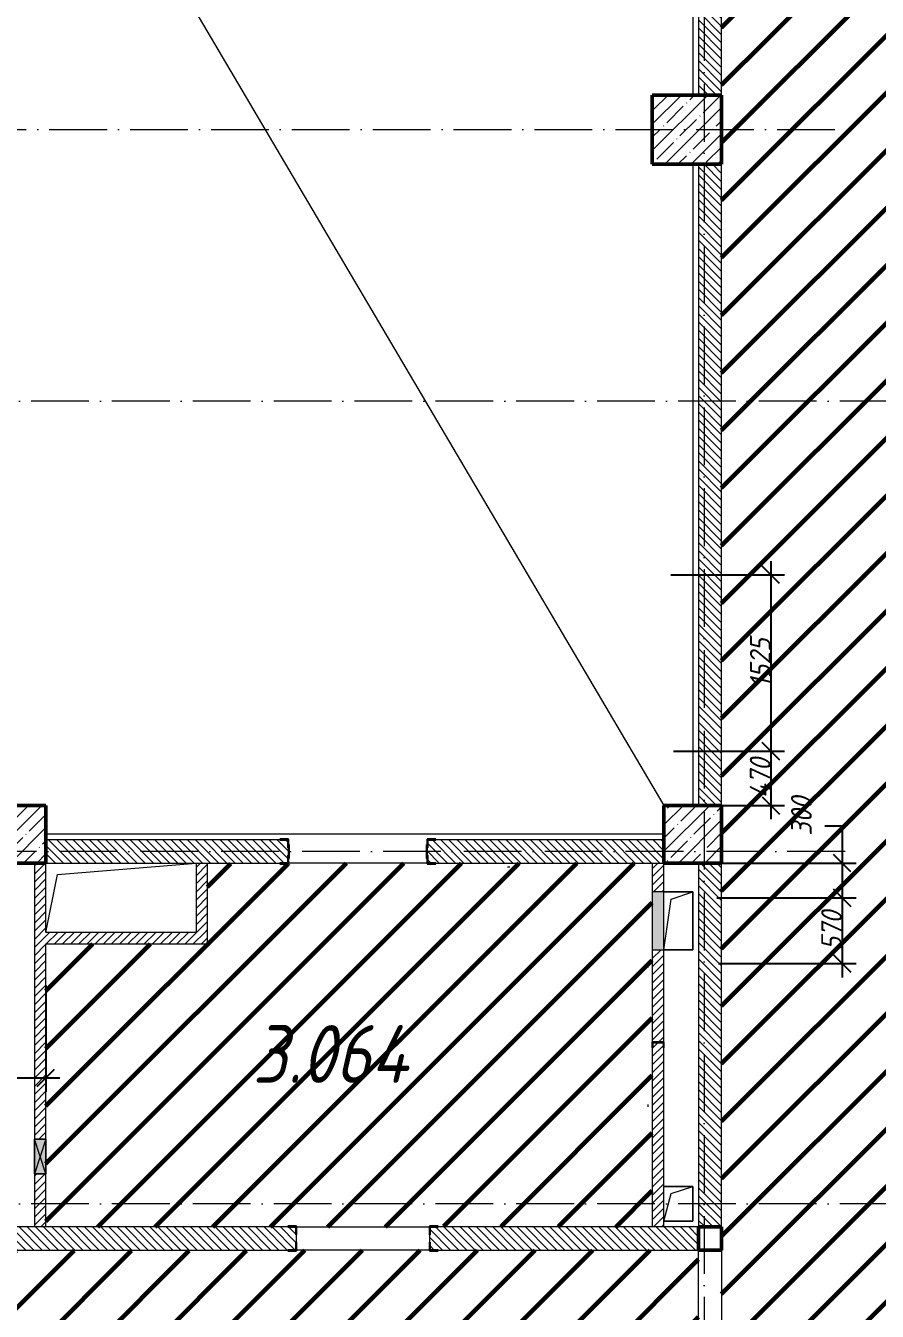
# Model space of a CAD drawing. Header units: millimetres. Extents: x -606178 to 312196, y -19338 to 632709.
# Drawn here: x -57490 to -50117, y 460245 to 471375 of the extents above; entities that cross this region are included whole.
import ezdxf

# ---------------------------------------------------------------- set-up
doc = ezdxf.new("R2010")
doc.units = ezdxf.units.MM
doc.linetypes.add('50_200_ШТРИХ_1Т_ш5_п1_п1_', pattern=[700, 500, -100, 0, -100])
for name, color, linetype, lineweight in [('6.4.1) Окр пт с инж. ПТ2.16', 3, 'Continuous', 60), ('A-____-____-DIMS', 7, 'Continuous', 9), ('A-DETL-____-OTLN-4', 7, 'Continuous', 18), ('A-DETL-GENF-OTLN', 7, 'Continuous', 9), ('A-FLOR-____-OTLN', 7, 'Continuous', 9), ('A-GENM-____-MCUT', 7, 'Continuous', 25), ('A-GENM-____-OTLN', 7, 'Continuous', 9), ('A-GENM-____-OTLN-1', 7, 'Continuous', 25), ('A-GLAZ-____-OTLN', 7, 'Continuous', 9), ('A-WALL-____-MCUT-3', 7, 'Continuous', 9), ('A-WALL-____-PATT-1', 7, 'Continuous', 9), ('A-WALL-FNSH-MCUT-1', 7, 'Continuous', 9), ('I-WALL-____-OTLN', 7, 'Continuous', 9), ('S-COLS-____-MCUT', 7, 'Continuous', 50), ('S-COLS-____-OTLN', 7, 'Continuous', 9), ('S-GRID-____-OTLN-1', 7, '50_200_ШТРИХ_1Т_ш5_п1_п1_', 9), ('Марки помещений', 7, 'Continuous', 9)]:
    doc.layers.add(name, color=color, linetype=linetype, lineweight=lineweight)
doc.styles.add('ISOCPEUR_I_10', font='isocpeui.ttf', dxfattribs={"width": 0.9, "height": 180})
doc.styles.add('ISOCPEUR_I_2', font='isocpeui.ttf', dxfattribs={"width": 0.85, "height": 2.3})
doc.dimstyles.new('ISO-1_8_0_9К_СРЕДНИЙ_Кладочные_3', dxfattribs={"dimscale": 304.8, "dimtxt": 179.276612, "dimasz": 0.492126, "dimexe": 0.393701, "dimexo": 0, "dimgap": 0, "dimtad": 1, "dimdec": 3, "dimrnd": 0.001, "dimdsep": 46, "dimtxsty": 'ISOCPEUR_I_10', "dimblk1": 'OBLIQUE', "dimblk2": 'OBLIQUE', "dimsah": 1, "dimcen": 0.09, "dimdle": 0.393701, "dimazin": 0, "dimtfac": 1, "dimtdec": 4, "dimtix": 1, "dimtmove": 0, "dimatfit": 3, "dimfxl": 1, "dimtvp": 1, "dimtolj": 1, "dimtzin": 0, "dimarcsym": 2})
doc.dimstyles.new('ISO-1_8_0_9К_СРЕДНИЙ_Кладочные_4', dxfattribs={"dimscale": 304.8, "dimtxt": 179.276612, "dimasz": 0.492126, "dimexe": 0.393701, "dimexo": 0, "dimgap": 0, "dimtad": 1, "dimdec": 3, "dimrnd": 0.001, "dimdsep": 46, "dimtxsty": 'ISOCPEUR_I_10', "dimblk1": 'OBLIQUE', "dimblk2": 'OBLIQUE', "dimsah": 1, "dimcen": 0.09, "dimdle": 0.393701, "dimazin": 0, "dimtfac": 1, "dimtdec": 4, "dimtix": 1, "dimtmove": 1, "dimatfit": 3, "dimfxl": 1, "dimtvp": 1, "dimtolj": 1, "dimtzin": 0, "dimarcsym": 2})
pattern_1 = [(45, (-140714.89, 451794.26), (-35.35534, 35.35534), [])]
pattern_2 = [(135, (-140714.89, 451794.26), (-35.35534, -35.35534), [])]

# ---------------------------------------------------------------- blocks, each defined once
blk = doc.blocks.new('BSC_Колонна _Прямоугольная - 500х500-V13-АР1_План отверстий 3 этажа в осях 1-64_А-ГГ')
at = {"layer": 'S-COLS-____-OTLN'}
h = blk.add_hatch(dxfattribs=at)
h.set_pattern_fill('FP_49', color=256, style=0, pattern_type=2)
h.set_pattern_definition([(45, (-89000, -12581.04), (-114.04925, 114.04925), []), (45, (-88885.95, -12581.04), (-114.04925, 114.04925), [201.613, -40.323, 3.353, -36.97])])
h.paths.add_polyline_path([(-250, -250), (250, -250), (250, 250), (-250, 250)], flags=0)
at = {"layer": 'S-COLS-____-MCUT'}
for p, q in [((250, 250), (-250, 250)), ((-250, 250), (-250, -250)), ((250, -250), (250, 250)), ((-250, -250), (250, -250))]:
    blk.add_line(p, q, dxfattribs=at)
blk = doc.blocks.new('BSC_Колонна _Прямоугольная - 600х600-V20-АР1_План отверстий 3 этажа в осях 1-64_А-ГГ')
at = {"layer": 'S-COLS-____-OTLN'}
h = blk.add_hatch(dxfattribs=at)
h.set_pattern_fill('FP_57', color=256, style=0, pattern_type=2)
h.set_pattern_definition([(45, (-88950, -18681.04), (-114.04925, 114.04925), []), (45, (-88835.95, -18681.04), (-114.04925, 114.04925), [201.613, -40.323, 3.353, -36.97])])
h.paths.add_polyline_path([(-300, -300), (300, -300), (300, 300), (-300, 300)], flags=0)
at = {"layer": 'S-COLS-____-MCUT'}
for p, q in [((300, 300), (-300, 300)), ((-300, 300), (-300, -300)), ((300, -300), (300, 300)), ((-300, -300), (300, -300))]:
    blk.add_line(p, q, dxfattribs=at)
blk = doc.blocks.new('BSC_Колонна _Прямоугольная - 500х500-V24-АР1_План отверстий 3 этажа в осях 1-64_А-ГГ')
at = {"layer": 'S-COLS-____-OTLN'}
h = blk.add_hatch(dxfattribs=at)
h.set_pattern_fill('FP_61', color=256, style=0, pattern_type=2)
h.set_pattern_definition([(45, (-83150, -12581.04), (-114.04925, 114.04925), []), (45, (-83035.95, -12581.04), (-114.04925, 114.04925), [201.613, -40.323, 3.353, -36.97])])
h.paths.add_polyline_path([(-250, -250), (250, -250), (250, 250), (-250, 250)], flags=0)
at = {"layer": 'S-COLS-____-MCUT'}
for p, q in [((250, 250), (-250, 250)), ((-250, 250), (-250, -250)), ((250, -250), (250, 250)), ((-250, -250), (250, -250))]:
    blk.add_line(p, q, dxfattribs=at)
blk = doc.blocks.new('154_Стойка_СКБ_Уголок - СМ-2180_200-28268025-АР1_План отверстий 3 этажа в осях 1-64_А-ГГ')
at = {"layer": 'A-GENM-____-MCUT'}
for p, q in [((125, 156), (125, 81)), ((200, 156), (125, 156)), ((131, 81), (131, 150)), ((131, 150), (200, 150)), ((200, 150), (200, 156)), ((125, 81), (131, 81)), ((131, 19), (125, 19)), ((125, 19), (125, -56)), ((131, -50), (131, 19)), ((125, -56), (200, -56)), ((200, -50), (131, -50)), ((200, -56), (200, -50))]:
    blk.add_line(p, q, dxfattribs=at)
blk = doc.blocks.new('154_Стойка_СКБ_Уголок - СМ-2480_200-28346303-АР1_План отверстий 3 этажа в осях 1-64_А-ГГ')
at = {"layer": 'A-GENM-____-MCUT'}
for p, q in [((125, 156), (125, 81)), ((200, 156), (125, 156)), ((131, 81), (131, 150)), ((131, 150), (200, 150)), ((200, 150), (200, 156)), ((125, 81), (131, 81)), ((131, 19), (125, 19)), ((125, 19), (125, -56)), ((131, -50), (131, 19)), ((125, -56), (200, -56)), ((200, -50), (131, -50)), ((200, -56), (200, -50))]:
    blk.add_line(p, q, dxfattribs=at)
blk = doc.blocks.new('Стойка_Влож_Полоса боковая - Полоса-28213942-АР1_План отверстий 3 этажа в осях 1-64_А-ГГ')
at = {"layer": 'A-GENM-____-OTLN'}
for p, q in [((-5, 60), (0, 60)), ((-5, -60), (-5, 60)), ((0, 31), (0, -31)), ((0, -60), (-5, -60))]:
    blk.add_line(p, q, dxfattribs=at)
blk = doc.blocks.new('154_Фахверк_СКБ_Швеллер - Тип_100_3960-28331862-АР1_План отверстий 3 этажа в осях 1-64_А-ГГ')
at = {"layer": 'A-GENM-____-MCUT'}
for p, q in [((175, 50), (125, 50)), ((125, 50), (125, -50)), ((128, 47), (175, 47)), ((128, -47), (128, 47)), ((175, 47), (175, 50)), ((125, -50), (175, -50)), ((175, -47), (128, -47)), ((175, -50), (175, -47))]:
    blk.add_line(p, q, dxfattribs=at)
blk = doc.blocks.new('AR_Отверстие Ниша - Лючок-32402155-АР1_План отверстий 3 этажа в осях 1-64_А-ГГ')
at = {"layer": 'A-GLAZ-____-OTLN'}
blk.add_hatch(color=256, dxfattribs=at).paths.add_polyline_path([(250, 50), (-250, 50), (-250, -50), (250, -50)], flags=0)
for p, q in [((250, 50), (-250, 50)), ((-250, 50), (-250, -50)), ((250, -50), (250, 50)), ((-250, -50), (250, -50))]:
    blk.add_line(p, q, dxfattribs=at)
blk = doc.blocks.new('AR_Отверстие прямоугольное _в плите_ - AR_Отверстие прямоугольное _в плите_-V171-АР1_План отверстий 3 этажа в осях 1-64_А-ГГ')
at = {"layer": 'A-GENM-____-OTLN'}
for p, q in [((125, 250), (-125, 250)), ((-63, 188), (125, 250)), ((125, -250), (125, 250)), ((-125, -250), (-63, 188)), ((-125, -250), (125, -250))]:
    blk.add_line(p, q, dxfattribs=at)
blk = doc.blocks.new('AR_Отверстие прямоугольное _в плите_ - AR_Отверстие прямоугольное _в плите_-30552510-АР1_План отверстий 3 этажа в осях 1-64_А-ГГ')
at = {"layer": 'A-GENM-____-OTLN'}
for p, q in [((-550, 200), (650, 300)), ((-650, -300), (-550, 200))]:
    blk.add_line(p, q, dxfattribs=at)
blk = doc.blocks.new('AR_Отверстие прямоугольное _в плите_ - AR_Отверстие прямоугольное _в плите_-30552590-АР1_План отверстий 3 этажа в осях 1-64_А-ГГ')
at = {"layer": 'A-GENM-____-OTLN'}
for p, q in [((125, 150), (-125, 150)), ((-63, 88), (125, 150)), ((125, -150), (125, 150)), ((-125, -150), (-63, 88)), ((-125, -150), (125, -150))]:
    blk.add_line(p, q, dxfattribs=at)
blk = doc.blocks.new('BSC_Колонна _Прямоугольная1 - 200х200 _металл_-35216022-АР1_План отверстий 3 этажа в осях 1-64_А-ГГ')
at = {"layer": 'S-COLS-____-MCUT'}
for p, q in [((100, 100), (-100, 100)), ((-100, 100), (-100, -100)), ((100, -100), (100, 100)), ((-100, -100), (100, -100))]:
    blk.add_line(p, q, dxfattribs=at)
blk = doc.blocks.new('AR_Отверстие прямоугольное _в стене__БезПР - AR_Отверстие прямоугольное _в стене__БезПР-36899009-АР1_План отверстий 3 этажа в осях 1-64_А-ГГ')
at = {"layer": 'A-GLAZ-____-OTLN'}
blk.add_hatch(color=256, dxfattribs=at).paths.add_polyline_path([(150, 50), (-150, 50), (-150, -50), (150, -50)], flags=0)
at = {"layer": 'A-DETL-GENF-OTLN'}
for p, q in [((-150, -50), (-150, 50)), ((-150, 50), (150, 50)), ((150, 50), (-150, -50)), ((-150, 50), (150, -50)), ((150, 50), (-150, 50)), ((-150, 50), (-150, -50)), ((150, 50), (150, -50)), ((150, -50), (150, 50)), ((150, -50), (-150, -50)), ((-150, -50), (150, -50))]:
    blk.add_line(p, q, dxfattribs=at)
at = {"layer": 'A-GLAZ-____-OTLN'}
blk.add_line((150, 50), (-150, 50), dxfattribs=at)
blk = doc.blocks.new('_Oblique')
at = {"color": 0, "linetype": 'ByBlock', "lineweight": -2}
blk.add_line((-0.5, -0.5), (0.5, 0.5), dxfattribs=at)
blk = doc.blocks.new('*D5039')
at = {"layer": 'A-____-____-DIMS', "color": 0, "lineweight": -2, "transparency": 16777216}
for p, q in [((-51040, 466740), (-51040, 464975)), ((-51906, 466620), (-50920, 466620)), ((-51881, 465095), (-50920, 465095))]:
    blk.add_line(p, q, dxfattribs=at)
at = {"layer": 'Defpoints', "color": 0, "transparency": 16777216}
for p in [(-51906, 466620), (-51881, 465095), (-51040, 465095)]:
    blk.add_point(p, dxfattribs=at)
at = {"layer": 'A-____-____-DIMS', "color": 0, "lineweight": -2, "transparency": 16777216, "xscale": 150, "yscale": 150, "zscale": 150}
for p, rotation in [((-51040, 466620), 90), ((-51040, 465095), 270)]:
    blk.add_blockref('_Oblique', p, dxfattribs=dict(at, rotation=rotation))
at = {"layer": 'A-____-____-DIMS', "color": 0, "transparency": 16777216, "insert": (-51130, 465858), "char_height": 180, "width": 504.73, "attachment_point": 5, "rotation": 90, "style": 'ISOCPEUR_I_10'}
blk.add_mtext('\\A1;1525', dxfattribs=at)
blk = doc.blocks.new('*D5040')
at = {"layer": 'A-____-____-DIMS', "color": 0, "lineweight": -2, "transparency": 16777216}
for p, q in [((-51040, 465215), (-51040, 464505)), ((-51881, 465095), (-50920, 465095)), ((-51465, 464625), (-50920, 464625))]:
    blk.add_line(p, q, dxfattribs=at)
at = {"layer": 'Defpoints', "color": 0, "transparency": 16777216}
for p in [(-51881, 465095), (-51465, 464625), (-51040, 464625)]:
    blk.add_point(p, dxfattribs=at)
at = {"layer": 'A-____-____-DIMS', "color": 0, "lineweight": -2, "transparency": 16777216, "xscale": 150, "yscale": 150, "zscale": 150}
for p, rotation in [((-51040, 465095), 90), ((-51040, 464625), 270)]:
    blk.add_blockref('_Oblique', p, dxfattribs=dict(at, rotation=rotation))
at = {"layer": 'A-____-____-DIMS', "color": 0, "transparency": 16777216, "insert": (-51131, 464860), "char_height": 180, "width": 426.13, "attachment_point": 5, "rotation": 90, "style": 'ISOCPEUR_I_10'}
blk.add_mtext('\\A1;470', dxfattribs=at)
blk = doc.blocks.new('*D5041')
at = {"layer": 'A-____-____-DIMS', "color": 0, "lineweight": -2, "transparency": 16777216}
for p, q in [((-50571, 464448), (-50421, 464448)), ((-50421, 464448), (-50421, 464125)), ((-50421, 464245), (-50421, 463705)), ((-51465, 464125), (-50301, 464125)), ((-51506, 463825), (-50301, 463825))]:
    blk.add_line(p, q, dxfattribs=at)
at = {"layer": 'Defpoints', "color": 0, "transparency": 16777216}
for p in [(-51465, 464125), (-51506, 463825), (-50421, 463825)]:
    blk.add_point(p, dxfattribs=at)
at = {"layer": 'A-____-____-DIMS', "color": 0, "lineweight": -2, "transparency": 16777216, "xscale": 150, "yscale": 150, "zscale": 150}
for p, rotation in [((-50421, 464125), 90), ((-50421, 463825), 270)]:
    blk.add_blockref('_Oblique', p, dxfattribs=dict(at, rotation=rotation))
at = {"layer": 'A-____-____-DIMS', "color": 0, "transparency": 16777216, "insert": (-50864, 464363), "char_height": 180, "width": 409.58, "attachment_point": 1, "rotation": 90, "line_spacing_factor": 1.149209, "style": 'ISOCPEUR_I_10'}
blk.add_mtext('\\A1;300', dxfattribs=at)
blk = doc.blocks.new('*D5042')
at = {"layer": 'A-____-____-DIMS', "color": 0, "lineweight": -2, "transparency": 16777216}
for p, q in [((-50421, 463945), (-50421, 463135)), ((-51506, 463825), (-50301, 463825)), ((-51491, 463255), (-50301, 463255))]:
    blk.add_line(p, q, dxfattribs=at)
at = {"layer": 'Defpoints', "color": 0, "transparency": 16777216}
for p in [(-51506, 463825), (-51491, 463255), (-50421, 463255)]:
    blk.add_point(p, dxfattribs=at)
at = {"layer": 'A-____-____-DIMS', "color": 0, "lineweight": -2, "transparency": 16777216, "xscale": 150, "yscale": 150, "zscale": 150}
for p, rotation in [((-50421, 463825), 90), ((-50421, 463255), 270)]:
    blk.add_blockref('_Oblique', p, dxfattribs=dict(at, rotation=rotation))
at = {"layer": 'A-____-____-DIMS', "color": 0, "transparency": 16777216, "insert": (-50513, 463540), "char_height": 180, "width": 409.58, "attachment_point": 5, "rotation": 90, "style": 'ISOCPEUR_I_10'}
blk.add_mtext('\\A1;570', dxfattribs=at)
blk = doc.blocks.new('*D5181')
at = {"layer": 'A-____-____-DIMS', "color": 0, "lineweight": -2, "transparency": 16777216}
for p, q in [((-57315, 463064), (-57315, 462145)), ((-59060, 462675), (-59060, 462145)), ((-59180, 462265), (-57195, 462265))]:
    blk.add_line(p, q, dxfattribs=at)
at = {"layer": 'Defpoints', "color": 0, "transparency": 16777216}
for p in [(-57315, 463064), (-59060, 462675), (-57315, 462265)]:
    blk.add_point(p, dxfattribs=at)
at = {"layer": 'A-____-____-DIMS', "color": 0, "lineweight": -2, "transparency": 16777216, "xscale": 150, "yscale": 150, "zscale": 150, "rotation": 180}
blk.add_blockref('_Oblique', (-59060, 462265), dxfattribs=at)
at = {"layer": 'A-____-____-DIMS', "color": 0, "lineweight": -2, "transparency": 16777216, "xscale": 150, "yscale": 150, "zscale": 150}
blk.add_blockref('_Oblique', (-57315, 462265), dxfattribs=at)
at = {"layer": 'A-____-____-DIMS', "color": 0, "transparency": 16777216, "insert": (-58187, 462356), "char_height": 180, "width": 521.28, "attachment_point": 5, "style": 'ISOCPEUR_I_10'}
blk.add_mtext('\\A1;1745', dxfattribs=at)

msp = doc.modelspace()

# ---------------------------------------------------------------- hatches: boundary and pattern name
at = {"layer": '6.4.1) Окр пт с инж. ПТ2.16'}
h = msp.add_hatch(dxfattribs=at)
h.set_pattern_fill('ANSI31', color=256, scale=111)
h.paths.add_polyline_path([(-48014.891, 494725.3011), (-51464.891, 494725.3011), (-51464.891, 494225.3011), (-51464.891, 488775.3011), (-51464.891, 488175.3011), (-51464.891, 482775.3011), (-51464.891, 482175.3011), (-51464.891, 477975.3011), (-50864.891, 477975.3011), (-50864.891, 476775.3011), (-50864.891, 476575.3011), (-50864.891, 475625.3011), (-50864.891, 474525.3011), (-50864.891, 474475.3011), (-50864.891, 474325.3011), (-50864.891, 474275.3011), (-50864.891, 473575.3011), (-50864.891, 473529.3011), (-50864.891, 473275.3011), (-51464.891, 473275.3011), (-51464.891, 470775.3011), (-51464.891, 470175.3011), (-51464.891, 464625.3011), (-51464.891, 464125.3011), (-51464.891, 460975.3011), (-51464.891, 460775.3011), (-51464.891, 458575.3011), (-51464.891, 457875.3011), (-50964.891, 457875.3011), (-50964.891, 457275.3011), (-51464.891, 457275.3011), (-51464.891, 454275.3011), (-50964.891, 454275.3011), (-50964.891, 453675.3011), (-50964.891, 450725.3011), (-50964.891, 450125.3011), (-50439.891, 450125.3011), (-50439.891, 450131.3011), (-50364.891, 450131.3011), (-48564.891, 450125.3011), (-48564.891, 450131.3011), (-48489.891, 450131.3011), (-47664.891, 450126.4719), (-47664.891, 450225.3011), (-47464.891, 450225.3011), (-47464.891, 450375.3011), (-47464.891, 450700.3011), (-47470.891, 450700.3011), (-47470.891, 450780.3011), (-47464.891, 450780.3011), (-47464.891, 451225.3011), (-47464.891, 452075.3011), (-47464.891, 452475.3011), (-47470.891, 452475.3011), (-47470.891, 452550.3011), (-47464.891, 452875.3011), (-47464.891, 453375.3011), (-47464.891, 455875.3011), (-47464.891, 456775.3011), (-47464.891, 457000.3011), (-47470.891, 457000.3011), (-47470.891, 457075.3011), (-47464.891, 457775.3011), (-47470.891, 457775.3011), (-47470.891, 457850.3011), (-47464.891, 458000.3011), (-47470.891, 458000.3011), (-47470.891, 458075.3011), (-47464.891, 458775.3011), (-47470.891, 458775.3011), (-47470.891, 458875.3011), (-47464.891, 458875.3011), (-47464.891, 459375.3011), (-47464.891, 459700.3011), (-47470.891, 459700.3011), (-47470.891, 459780.3011), (-47464.891, 459780.3011), (-47464.891, 460125.3011), (-47464.891, 460975.3011), (-47464.891, 461475.3011), (-47470.891, 461475.3011), (-47470.891, 461550.3011), (-47464.891, 461875.3011), (-47464.891, 462375.3011), (-47464.891, 464700.3011), (-47470.891, 464700.3011), (-47470.891, 464780.3011), (-47264.891, 464780.3011), (-47264.891, 466570.3011), (-47470.891, 466570.3011), (-47470.891, 466650.3011), (-47464.891, 466925.3011), (-47464.891, 467425.3011), (-47464.891, 467875.3011), (-47464.891, 468375.3011), (-47464.891, 468700.3011), (-47470.891, 468700.3011), (-47470.891, 468780.3011), (-47464.891, 468780.3011), (-47464.891, 469225.3011), (-47464.891, 470075.3011), (-47464.891, 470475.3011), (-47470.891, 470475.3011), (-47470.891, 470550.3011), (-47464.891, 470875.3011), (-47464.891, 471375.3011), (-47464.891, 472775.3011), (-47464.891, 473775.3011), (-47464.891, 474100.3011), (-47470.891, 474100.3011), (-47470.891, 474180.3011), (-47264.891, 474180.3011), (-47264.891, 475070.3011), (-47470.891, 475070.3011), (-47470.891, 475150.3011), (-47464.891, 476075.3011), (-47464.891, 476475.3011), (-47464.891, 476575.3011), (-47464.891, 476775.3011), (-47464.891, 476875.3011), (-47464.891, 477375.3011), (-47464.891, 477700.3011), (-47470.891, 477700.3011), (-47470.891, 477780.3011), (-47464.891, 477780.3011), (-47464.891, 478325.3011), (-47464.891, 479175.3011), (-47464.891, 479475.3011), (-47470.891, 479475.3011), (-47470.891, 479550.3011), (-47464.891, 479875.3011), (-47464.891, 480375.3011), (-47464.891, 480600.3011), (-47470.891, 480600.3011), (-47470.891, 480675.3011), (-47395.891, 480675.3011), (-47264.891, 480675.3011), (-47264.891, 482475.3011), (-47333.891, 482475.3011), (-47395.891, 482475.3011), (-47470.891, 482475.3011), (-47470.891, 482550.3011), (-47464.891, 482700.3011), (-47470.891, 482700.3011), (-47470.891, 482775.3011), (-47464.891, 482805.3011), (-47464.891, 482775.3011), (-47395.891, 482775.3011), (-47264.891, 482775.3011), (-47264.891, 484570.3011), (-47470.891, 484570.3011), (-47470.891, 484650.3011), (-47464.891, 485875.3011), (-47464.891, 486375.3011), (-47464.891, 486700.3011), (-47470.891, 486700.3011), (-47470.891, 486780.3011), (-47464.891, 486780.3011), (-47464.891, 487275.3011), (-47464.891, 487925.3011), (-47464.891, 488475.3011), (-47470.891, 488475.3011), (-47470.891, 488550.3011), (-47464.891, 488875.3011), (-47464.891, 489375.3011), (-47464.891, 489800.3011), (-47464.891, 490300.3011), (-47464.891, 493775.3011), (-48014.891, 493775.3011)])
h = msp.add_hatch(dxfattribs=at)
h.set_pattern_fill('ANSI31', color=256, scale=111)
h.paths.add_polyline_path([(-63220.891, 463999.3011), (-63214.891, 464025.3011), (-63214.891, 464125.3011), (-65714.891, 464125.3011), (-65964.891, 464125.3011), (-65964.891, 463750.3011), (-65958.891, 463750.3011), (-65958.891, 463675.3011), (-65964.891, 461875.3011), (-65958.891, 461875.3011), (-65958.891, 461800.3011), (-65963.7481, 461375.3011), (-65764.891, 461375.3011), (-65764.891, 461275.3011), (-65714.891, 461275.3011), (-65714.891, 460975.3011), (-65589.891, 460975.3011), (-65589.891, 460981.3011), (-65514.891, 460981.3011), (-64364.891, 460975.3011), (-64364.891, 460981.3011), (-64289.891, 460981.3011), (-63214.891, 460975.3011), (-63214.891, 461275.3011), (-63214.891, 463215.3011), (-63214.891, 463415.3011), (-63214.891, 463451.3011), (-63220.891, 463451.3011)])
h.paths.add_polyline_path([(-58014.891, 463525.3011), (-58014.891, 464025.3011), (-58014.891, 464075.3011), (-58014.891, 464125.3011), (-59839.891, 464125.3011), (-59839.891, 464119.3011), (-59914.891, 464119.3011), (-61114.891, 464125.3011), (-61114.891, 464119.3011), (-61189.891, 464119.3011), (-62314.891, 464124.8113), (-62314.891, 463675.3011), (-62714.891, 463675.3011), (-62714.891, 463415.3011), (-62714.891, 463215.3011), (-62714.891, 461775.3011), (-62714.891, 461375.3011), (-62714.891, 461325.3011), (-62714.891, 461275.3011), (-62714.891, 460975.3011), (-61789.891, 460975.3011), (-61789.891, 460981.3011), (-61714.891, 460981.3011), (-60564.891, 460975.3011), (-60564.891, 460981.3011), (-60489.891, 460981.3011), (-59369.891, 460975.3011), (-59369.891, 461255.3011), (-59369.891, 461355.3011), (-58939.891, 461355.3011), (-58939.891, 460975.3011), (-58014.891, 460975.3011), (-58014.891, 461325.3011), (-58014.891, 461435.3011), (-58014.891, 461735.3011), (-58014.891, 462525.3011), (-58014.891, 462575.3011)])
h.paths.add_polyline_path([(-52064.891, 463375.3011), (-52064.891, 463875.3011), (-52064.891, 464125.3011), (-53939.891, 464125.3011), (-53939.891, 464119.3011), (-54014.891, 464119.3011), (-54014.891, 464125.3011), (-55214.891, 464125.3011), (-55214.891, 464119.3011), (-55289.891, 464119.3011), (-55914.891, 464121.153), (-55914.891, 463425.3011), (-57314.891, 463425.3011), (-57314.891, 461735.3011), (-57314.891, 461435.3011), (-57314.891, 460975.3011), (-55219.891, 460975.3011), (-55219.891, 460981.3011), (-55144.891, 460981.3011), (-55144.891, 460975.3011), (-53994.891, 460975.3011), (-53994.891, 460981.3011), (-53919.891, 460981.3011), (-52064.891, 460976.3654), (-52064.891, 462525.3011), (-52064.891, 462575.3011)])
h = msp.add_hatch(dxfattribs=at)
h.set_pattern_fill('ANSI31', color=256, scale=111)
h.paths.add_polyline_path([(-102414.891, 460775.3011), (-102914.891, 460775.3011), (-102914.891, 461025.3011), (-104714.891, 461025.3011), (-104714.891, 461019.3011), (-104789.891, 461019.3011), (-105214.891, 461023.3811), (-105214.891, 460925.3011), (-105414.891, 460925.3011), (-105414.891, 460775.3011), (-105914.891, 460775.3011), (-105914.891, 461025.3011), (-107714.891, 461025.3011), (-107714.891, 461019.3011), (-107789.891, 461019.3011), (-108839.891, 461025.3011), (-108839.891, 461019.3011), (-108914.891, 461019.3011), (-110714.891, 461025.3011), (-110714.891, 461019.3011), (-110789.891, 461019.3011), (-111414.891, 461025.3011), (-111414.891, 460775.3011), (-111914.891, 460775.3011), (-111914.891, 461025.3011), (-113714.891, 461025.3011), (-113714.891, 461019.3011), (-113789.891, 461019.3011), (-114214.891, 461023.3811), (-114214.891, 460925.3011), (-114414.891, 460925.3011), (-114414.891, 460775.3011), (-114914.891, 460775.3011), (-114914.891, 461025.3011), (-121964.891, 461025.3011), (-123114.891, 461025.3011), (-123114.891, 461275.3011), (-125679.3407, 461275.3011, -0.6834886244), (-125772.5126, 461275.3011), (-131114.891, 461275.3011), (-131114.891, 461025.3011), (-135114.891, 461025.3011), (-142664.891, 461025.3011), (-142664.891, 460775.3011), (-142914.891, 460775.3011), (-142914.891, 460450.3011), (-142908.891, 460450.3011), (-142908.891, 460375.3011), (-142914.891, 458575.3011), (-142908.891, 458575.3011), (-142908.891, 458500.3011), (-142911.691, 458325.3011), (-142814.891, 458325.3011), (-142814.891, 458125.3011), (-142664.891, 458125.3011), (-142664.891, 457875.3011), (-134889.891, 457875.3011), (-134889.891, 457881.3011), (-134814.891, 457881.3011), (-133664.891, 457881.2181), (-133664.891, 457881.3011), (-133589.891, 457881.3011), (-132139.891, 457881.1949), (-132139.891, 457881.3011), (-132064.891, 457881.3011), (-130914.891, 457881.2153), (-130914.891, 457881.3011), (-130839.891, 457881.3011), (-129789.891, 457881.2215), (-129789.891, 457881.3011), (-129714.891, 457881.3011), (-128714.891, 457881.2242), (-128714.891, 457881.3011), (-128639.891, 457881.3011), (-128039.891, 457881.2543), (-128039.891, 457881.3011), (-127964.891, 457881.3011), (-126814.891, 457881.2106), (-126814.891, 457881.3011), (-126739.891, 457881.3011), (-121714.891, 457880.8993), (-121714.891, 457881.3011), (-121639.891, 457881.3011), (-117089.891, 457880.9107), (-117089.891, 457881.3011), (-117014.891, 457881.3011), (-115314.891, 457881.1449), (-115314.891, 457881.3011), (-115239.891, 457881.3011), (-111389.891, 457880.9375), (-111389.891, 457881.3011), (-111236.891, 457881.3011), (-111224.891, 457875.3011), (-110824.891, 457875.3011), (-110614.891, 457875.3011), (-110614.891, 457881.3011), (-110539.891, 457881.3011), (-110389.891, 457881.2858), (-110389.891, 457881.3011), (-110314.891, 457881.3011), (-109614.891, 457881.2295), (-109614.891, 457881.3011), (-109539.891, 457881.3011), (-107739.891, 457881.1144), (-107739.891, 457881.3011), (-107664.891, 457881.3011), (-106514.891, 457881.1778), (-106514.891, 457881.3011), (-106439.891, 457881.3011), (-102414.891, 457880.8598)])
h.paths.add_polyline_path([(-68864.891, 460775.3011), (-69364.891, 460775.3011), (-69364.891, 461025.3011), (-71864.891, 461025.3011), (-71864.891, 460775.3011), (-72364.891, 460775.3011), (-72364.891, 460925.3011), (-72564.891, 460925.3011), (-72539.891, 461000.3011), (-72364.891, 461025.3011), (-72364.891, 461275.3011), (-72708.891, 461275.3011), (-72708.891, 461206.3011), (-72714.891, 461094.3011), (-72714.891, 461275.3011), (-77864.891, 461275.3011), (-77864.891, 460996.7297), (-77664.891, 461025.3011), (-77664.891, 460925.3011), (-77864.891, 460925.3011), (-77864.891, 460775.3011), (-78364.891, 460775.3011), (-78364.891, 460925.3011), (-78564.891, 460925.3011), (-78564.891, 461025.3011), (-80514.891, 461025.3011), (-80514.891, 461019.3011), (-80589.891, 461019.3011), (-80864.891, 461025.3011), (-80864.891, 460775.3011), (-81364.891, 460775.3011), (-81364.891, 461025.3011), (-81639.891, 461025.3011), (-81639.891, 461019.3011), (-81714.891, 461019.3011), (-81714.891, 461025.3011), (-83514.891, 461025.3011), (-83514.891, 461019.3011), (-83589.891, 461019.3011), (-84639.891, 461025.3011), (-84639.891, 461019.3011), (-84714.891, 461019.3011), (-86514.891, 461025.3011), (-86514.891, 461019.3011), (-86664.891, 461019.3011), (-86664.891, 460925.3011), (-86864.891, 460925.3011), (-86864.891, 460775.3011), (-87364.891, 460775.3011), (-87364.891, 460925.3011), (-87564.891, 460925.3011), (-87539.891, 461000.3011), (-87364.891, 461025.3011), (-87364.891, 461275.3011), (-87708.891, 461275.3011), (-87708.891, 461206.3011), (-87714.891, 461094.3011), (-87714.891, 461275.3011), (-89514.891, 461275.3011), (-89514.891, 461206.3011), (-89514.891, 461094.3011), (-89514.891, 461019.3011), (-89589.891, 461019.3011), (-89864.891, 461025.3011), (-89864.891, 460775.3011), (-90364.891, 460775.3011), (-90364.891, 460925.3011), (-90564.891, 460925.3011), (-90539.891, 461000.3011), (-90364.891, 461025.3011), (-90364.891, 461275.3011), (-90708.891, 461275.3011), (-90708.891, 461206.3011), (-90714.891, 461094.3011), (-90714.891, 461275.3011), (-92514.891, 461275.3011), (-92514.891, 461206.3011), (-92514.891, 461094.3011), (-92514.891, 461019.3011), (-92589.891, 461019.3011), (-93639.891, 461025.3011), (-93639.891, 461019.3011), (-93714.891, 461019.3011), (-93714.891, 461025.3011), (-95514.891, 461025.3011), (-95514.891, 461019.3011), (-95664.891, 461019.3011), (-95664.891, 460925.3011), (-95864.891, 460925.3011), (-95864.891, 460775.3011), (-96364.891, 460775.3011), (-96364.891, 460925.3011), (-96564.891, 460925.3011), (-96539.891, 461000.3011), (-96364.891, 461025.3011), (-96364.891, 461275.3011), (-96708.891, 461275.3011), (-96708.891, 461206.3011), (-96714.891, 461094.3011), (-96714.891, 461275.3011), (-98514.891, 461275.3011), (-98514.891, 461206.3011), (-98514.891, 461094.3011), (-98514.891, 461019.3011), (-98589.891, 461019.3011), (-98864.891, 461025.3011), (-98864.891, 460775.3011), (-99364.891, 460775.3011), (-99364.891, 460925.3011), (-99564.891, 460925.3011), (-99539.891, 461000.3011), (-99364.891, 461025.3011), (-99364.891, 461275.3011), (-99708.891, 461275.3011), (-99708.891, 461206.3011), (-99714.891, 461094.3011), (-99714.891, 461275.3011), (-101514.891, 461275.3011), (-101514.891, 461206.3011), (-101514.891, 461094.3011), (-101514.891, 461019.3011), (-101589.891, 461019.3011), (-101864.891, 461025.3011), (-101864.891, 460775.3011), (-102364.891, 460775.3011), (-102364.891, 457875.3011), (-98339.891, 457875.3011), (-98339.891, 457881.3011), (-98264.891, 457881.3011), (-96564.891, 457881.082), (-96564.891, 457881.3011), (-96489.891, 457881.3011), (-95164.891, 457881.1236), (-95164.891, 457881.3011), (-95089.891, 457881.3011), (-94989.891, 457881.2873), (-94989.891, 457881.3011), (-94914.891, 457881.3011), (-93114.891, 457881.0511), (-93114.891, 457881.3011), (-93039.891, 457881.3011), (-86539.891, 457880.3574), (-86539.891, 457881.3011), (-86464.891, 457881.3011), (-84764.891, 457881.0076), (-84764.891, 457881.3011), (-84689.891, 457881.3011), (-84039.891, 457881.1829), (-84039.891, 457881.3011), (-83964.891, 457881.3011), (-83064.891, 457881.1337), (-83064.891, 457881.3011), (-82989.891, 457881.3011), (-77539.891, 457880.2556), (-77539.891, 457881.3011), (-77464.891, 457881.3011), (-75764.891, 457880.905), (-75764.891, 457881.3011), (-75689.891, 457881.3011), (-71739.891, 457880.3126), (-71739.891, 457881.3011), (-71664.891, 457881.3011), (-70764.891, 457881.0305), (-70764.891, 457881.3011), (-70689.891, 457881.3011), (-68864.891, 457880.7241)])
h.paths.add_polyline_path([(-99708.891, 461025.3011), (-99639.891, 461025.3011), (-99639.891, 461019.3011), (-99708.891, 461019.3011)], flags=16)
h.paths.add_polyline_path([(-96708.891, 461025.3011), (-96639.891, 461025.3011), (-96639.891, 461019.3011), (-96708.891, 461019.3011)], flags=16)
h.paths.add_polyline_path([(-90708.891, 461025.3011), (-90639.891, 461025.3011), (-90639.891, 461019.3011), (-90708.891, 461019.3011)], flags=16)
h.paths.add_polyline_path([(-87708.891, 461025.3011), (-87639.891, 461025.3011), (-87639.891, 461019.3011), (-87708.891, 461019.3011)], flags=16)
h.paths.add_polyline_path([(-72708.891, 461025.3011), (-72639.891, 461025.3011), (-72639.891, 461019.3011), (-72708.891, 461019.3011)], flags=16)
h.paths.add_polyline_path([(-51664.891, 460775.3011), (-53919.891, 460775.3011), (-53919.891, 460769.3011), (-53994.891, 460769.3011), (-53994.891, 460775.3011), (-55144.891, 460775.3011), (-55144.891, 460769.3011), (-55219.891, 460769.3011), (-60489.891, 460775.3011), (-60489.891, 460769.3011), (-60564.891, 460769.3011), (-61714.891, 460775.3011), (-61714.891, 460769.3011), (-61789.891, 460769.3011), (-62714.891, 460775.3011), (-63214.891, 460775.3011), (-64289.891, 460775.3011), (-64289.891, 460769.3011), (-64364.891, 460769.3011), (-64364.891, 460775.3011), (-65514.891, 460775.3011), (-65514.891, 460769.3011), (-65589.891, 460769.3011), (-65714.891, 460775.3011), (-66214.891, 460775.3011), (-66214.891, 461025.3011), (-68314.891, 461025.3011), (-68314.891, 460775.3011), (-68814.891, 460775.3011), (-68814.891, 457875.3011), (-68314.891, 457875.3011), (-67989.891, 457875.3011), (-67989.891, 457881.3011), (-67914.891, 457881.3011), (-66214.891, 457880.6715), (-66214.891, 457881.3011), (-66139.891, 457881.3011), (-62489.891, 457879.7829), (-62489.891, 457881.3011), (-62414.891, 457881.3011), (-61714.891, 457880.9086), (-61714.891, 457881.3011), (-61639.891, 457881.3011), (-61489.891, 457881.2104), (-61489.891, 457881.3011), (-61414.891, 457881.3011), (-60714.891, 457880.8681), (-60714.891, 457881.3011), (-60639.891, 457881.3011), (-60489.891, 457881.2003), (-60489.891, 457881.3011), (-60414.891, 457881.3011), (-51714.891, 457875.3011), (-51664.891, 457875.3011), (-51664.891, 458575.3011)])
at = {"layer": 'A-WALL-____-PATT-1'}
h = msp.add_hatch(dxfattribs=at)
h.set_pattern_fill('FP_6', color=256, style=0, pattern_type=2)
h.set_pattern_definition(pattern_2)
h.paths.add_polyline_path([(-51464.891, 470775.3011), (-51464.891, 476175.3011), (-51664.891, 476175.3011), (-51664.891, 470775.3011)], flags=0)
h = msp.add_hatch(dxfattribs=at)
h.set_pattern_fill('FP_6', color=256, style=0, pattern_type=2)
h.set_pattern_definition(pattern_2)
h.paths.add_polyline_path([(-51464.891, 464625.3011), (-51464.891, 470175.3011), (-51664.891, 470175.3011), (-51664.891, 464625.3011)], flags=0)
h = msp.add_hatch(dxfattribs=at)
h.set_pattern_fill('FP_6', color=256, style=0, pattern_type=2)
h.set_pattern_definition(pattern_2)
h.paths.add_polyline_path([(-54008.891, 464125.3011), (-51964.891, 464125.3011), (-51964.891, 464325.3011), (-54008.891, 464325.3011), (-54008.891, 464256.3011), (-54014.891, 464256.3011), (-54014.891, 464194.3011), (-54008.891, 464194.3011), (-54008.891, 464125.8865)], flags=0)
h.paths.add_polyline_path([(-55289.891, 464125.3011), (-55220.891, 464125.3011), (-55220.891, 464194.3011), (-55214.891, 464194.3011), (-55214.891, 464256.3011), (-55220.891, 464256.3011), (-55220.891, 464325.3011), (-57314.891, 464325.3011), (-57314.891, 464125.3011), (-55890.2821, 464125.3011)], flags=0)
h = msp.add_hatch(dxfattribs=at)
h.set_pattern_fill('FP_5', color=256, style=0, pattern_type=2)
h.set_pattern_definition(pattern_1)
h.paths.add_polyline_path([(-57414.891, 460975.3011), (-57314.891, 460975.3011), (-57314.891, 461435.3011), (-57414.891, 461435.3011)], flags=0)
h.paths.add_polyline_path([(-57414.891, 461735.3011), (-57314.891, 461735.3011), (-57314.891, 464125.3011), (-57414.891, 464125.3011), (-57414.891, 462848.677)], flags=0)
h = msp.add_hatch(dxfattribs=at)
h.set_pattern_fill('FP_5', color=256, style=0, pattern_type=2)
h.set_pattern_definition(pattern_1)
h.paths.add_polyline_path([(-55914.891, 463525.3011), (-55914.891, 464125.3011), (-56014.891, 464125.3011), (-56014.891, 463525.3011)], flags=0)
h = msp.add_hatch(dxfattribs=at)
h.set_pattern_fill('FP_5', color=256, style=0, pattern_type=2)
h.set_pattern_definition(pattern_1)
h.paths.add_polyline_path([(-52064.891, 460975.3011), (-51964.891, 460975.3011), (-51964.891, 462525.3011), (-51967.891, 462525.3011), (-51967.891, 462572.3011), (-52061.891, 462572.3011), (-52061.891, 462525.3011), (-52064.891, 462525.3011)], flags=0)
h.paths.add_polyline_path([(-51964.891, 462575.3011), (-51964.891, 463375.3011), (-52064.891, 463375.3011), (-52064.891, 462575.3011), (-51967.891, 462575.3011)], flags=0)
h.paths.add_polyline_path([(-52064.891, 463875.3011), (-51964.891, 463875.3011), (-51964.891, 464125.3011), (-52064.891, 464125.3011)], flags=0)
h = msp.add_hatch(dxfattribs=at)
h.set_pattern_fill('FP_6', color=256, style=0, pattern_type=2)
h.set_pattern_definition(pattern_2)
h.paths.add_polyline_path([(-51464.891, 460975.3011), (-51464.891, 464125.3011), (-51664.891, 464125.3011), (-51664.891, 460975.3011)], flags=0)
h = msp.add_hatch(dxfattribs=at)
h.set_pattern_fill('FP_5', color=256, style=0, pattern_type=2)
h.set_pattern_definition(pattern_1)
h.paths.add_polyline_path([(-57314.891, 463425.3011), (-55914.891, 463425.3011), (-55914.891, 463525.3011), (-57314.891, 463525.3011)], flags=0)
h = msp.add_hatch(dxfattribs=at)
h.set_pattern_fill('FP_6', color=256, style=0, pattern_type=2)
h.set_pattern_definition(pattern_2)
h.paths.add_polyline_path([(-51664.891, 460775.3011), (-51664.891, 460975.3011), (-53988.891, 460974.7861), (-53988.891, 460906.3011), (-53994.891, 460906.3011), (-53994.891, 460844.3011), (-53988.891, 460844.3011), (-53988.891, 460775.3011), (-52355.3535, 460775.3011)], flags=0)
h.paths.add_polyline_path([(-55890.2821, 460775.3011), (-55150.891, 460775.3011), (-55150.891, 460844.3011), (-55144.891, 460844.3011), (-55144.891, 460906.3011), (-55150.891, 460906.3011), (-55150.891, 460975.3011), (-60558.891, 460975.3011), (-60558.891, 460906.3011), (-60564.891, 460906.3011), (-60564.891, 460844.3011), (-60558.891, 460844.3011), (-60558.891, 460775.3011), (-57657.7464, 460775.3011)], flags=0)
h.paths.add_polyline_path([(-61789.891, 460775.3011), (-61720.891, 460775.3011), (-61720.891, 460844.3011), (-61714.891, 460844.3011), (-61714.891, 460906.3011), (-61720.891, 460906.3011), (-61720.891, 460975.3011), (-62714.891, 460975.3011), (-62714.891, 460775.3011)], flags=0)

# ---------------------------------------------------------------- linework, layer by layer
at = {"layer": 'A-DETL-____-OTLN-4'}
msp.add_line((-69364.891, 494125.3011), (-51964.891, 464625.3011), dxfattribs=at)
at = {"layer": 'A-FLOR-____-OTLN'}
for p, q in [((-51714.891, 476175.3011), (-51714.891, 470775.3011)), ((-51714.891, 470175.3011), (-51714.891, 464625.3011)), ((-51964.891, 464375.3011), (-57314.891, 464375.3011)), ((-51964.891, 463875.3011), (-51714.891, 463875.3011)), ((-51714.891, 463875.3011), (-51714.891, 463375.3011)), ((-51714.891, 463375.3011), (-51964.891, 463375.3011)), ((-51964.891, 461325.3011), (-51714.891, 461325.3011)), ((-51714.891, 461325.3011), (-51714.891, 461025.3011)), ((-51714.891, 461025.3011), (-51964.891, 461025.3011))]:
    msp.add_line(p, q, dxfattribs=at)
at = {"layer": 'A-WALL-____-MCUT-3'}
for p, q in [((-51664.891, 476175.3011), (-51664.891, 470775.3011)), ((-51464.891, 470775.3011), (-51464.891, 476175.3011)), ((-51664.891, 470175.3011), (-51664.891, 464625.3011)), ((-51464.891, 464625.3011), (-51464.891, 470175.3011)), ((-55289.891, 464325.3011), (-57314.891, 464325.3011)), ((-51964.891, 464325.3011), (-53939.891, 464325.3011)), ((-57314.891, 464125.3011), (-55289.891, 464125.3011)), ((-53939.891, 464125.3011), (-51964.891, 464125.3011)), ((-51664.891, 464125.3011), (-51664.891, 460975.3011)), ((-51464.891, 460975.3011), (-51464.891, 464125.3011)), ((-55219.891, 460975.3011), (-59269.891, 460975.3011)), ((-51664.891, 460975.3011), (-53919.891, 460975.3011)), ((-55144.891, 460844.3011), (-55144.891, 460906.3011)), ((-53994.891, 460906.3011), (-53994.891, 460844.3011)), ((-60489.891, 460775.3011), (-55219.891, 460775.3011)), ((-53919.891, 460775.3011), (-51664.891, 460775.3011))]:
    msp.add_line(p, q, dxfattribs=at)
at = {"layer": 'A-WALL-FNSH-MCUT-1'}
for p, q in [((-57414.891, 464125.3011), (-57414.891, 461735.3011)), ((-57314.891, 463525.3011), (-57314.891, 464125.3011)), ((-56014.891, 464125.3011), (-56014.891, 463525.3011)), ((-55914.891, 463425.3011), (-55914.891, 464125.3011)), ((-53299.891, 464090.3011), (-53319.891, 464090.3011)), ((-52064.891, 464125.3011), (-52064.891, 463875.3011)), ((-51964.891, 463875.3011), (-51964.891, 464125.3011)), ((-56014.891, 463525.3011), (-57314.891, 463525.3011)), ((-57314.891, 461735.3011), (-57314.891, 463425.3011)), ((-57314.891, 463425.3011), (-55914.891, 463425.3011)), ((-52064.891, 463375.3011), (-52064.891, 462575.3011)), ((-51964.891, 462575.3011), (-51964.891, 463375.3011)), ((-52099.891, 463220.3011), (-52099.891, 463240.3011)), ((-52064.891, 462525.3011), (-52064.891, 460975.3011)), ((-51964.891, 460975.3011), (-51964.891, 462525.3011)), ((-52099.891, 462015.3011), (-52099.891, 462035.3011)), ((-57414.891, 461435.3011), (-57414.891, 460975.3011)), ((-57314.891, 460975.3011), (-57314.891, 461435.3011))]:
    msp.add_line(p, q, dxfattribs=at)
at = {"layer": 'I-WALL-____-OTLN'}
for p, q in [((-54014.891, 464125.3011), (-55214.891, 464125.3011)), ((-55144.891, 460975.3011), (-53994.891, 460975.3011)), ((-53994.891, 460775.3011), (-55144.891, 460775.3011)), ((-51664.891, 458575.3011), (-51664.891, 460775.3011)), ((-51464.891, 460775.3011), (-51464.891, 458575.3011))]:
    msp.add_line(p, q, dxfattribs=at)
at = {"layer": 'S-GRID-____-OTLN-1'}
for p, q in [((-51614.891, 501675.2188), (-51614.891, 447311.6528)), ((-73388.1205, 470475.3011), (-50396.1037, 470475.3011)), ((-36640.4843, 468125.3011), (-73388.1205, 468125.3011)), ((-50396.1037, 464225.3011), (-73388.1205, 464225.3011)), ((-36640.4843, 461175.3011), (-145171.2534, 461175.3011))]:
    msp.add_line(p, q, dxfattribs=at)

# ---------------------------------------------------------------- block references
at = {"layer": 'A-GENM-____-OTLN', "rotation": 180}
msp.add_blockref('Стойка_Влож_Полоса боковая - Полоса-28213942-АР1_План отверстий 3 этажа в осях 1-64_А-ГГ', (-55214.891, 464225.3011), dxfattribs=at)
at = {"layer": 'A-GENM-____-OTLN'}
for name, p in [('Стойка_Влож_Полоса боковая - Полоса-28213942-АР1_План отверстий 3 этажа в осях 1-64_А-ГГ', (-54014.891, 464225.3011)), ('AR_Отверстие прямоугольное _в плите_ - AR_Отверстие прямоугольное _в плите_-30552510-АР1_План отверстий 3 этажа в осях 1-64_А-ГГ', (-56664.891, 463825.3011)), ('AR_Отверстие прямоугольное _в плите_ - AR_Отверстие прямоугольное _в плите_-V171-АР1_План отверстий 3 этажа в осях 1-64_А-ГГ', (-51839.891, 463625.3011)), ('AR_Отверстие прямоугольное _в плите_ - AR_Отверстие прямоугольное _в плите_-30552590-АР1_План отверстий 3 этажа в осях 1-64_А-ГГ', (-51839.891, 461175.3011))]:
    msp.add_blockref(name, p, dxfattribs=at)
at = {"layer": 'A-GENM-____-OTLN-1'}
for name, p, rotation in [('154_Стойка_СКБ_Уголок - СМ-2480_200-28346303-АР1_План отверстий 3 этажа в осях 1-64_А-ГГ', (-55089.891, 464275.3011), 180), ('154_Фахверк_СКБ_Швеллер - Тип_100_3960-28331862-АР1_План отверстий 3 этажа в осях 1-64_А-ГГ', (-52014.891, 462700.3011), 270), ('154_Стойка_СКБ_Уголок - СМ-2180_200-28268025-АР1_План отверстий 3 этажа в осях 1-64_А-ГГ', (-55019.891, 460925.3011), 180)]:
    msp.add_blockref(name, p, dxfattribs=dict(at, rotation=rotation))
for name, p in [('154_Стойка_СКБ_Уголок - СМ-2480_200-28346303-АР1_План отверстий 3 этажа в осях 1-64_А-ГГ', (-54139.891, 464175.3011)), ('154_Стойка_СКБ_Уголок - СМ-2180_200-28268025-АР1_План отверстий 3 этажа в осях 1-64_А-ГГ', (-54119.891, 460825.3011))]:
    msp.add_blockref(name, p, dxfattribs=at)
at = {"layer": 'A-GLAZ-____-OTLN', "rotation": 270}
for name, p in [('AR_Отверстие Ниша - Лючок-32402155-АР1_План отверстий 3 этажа в осях 1-64_А-ГГ', (-52014.891, 463625.3011)), ('AR_Отверстие прямоугольное _в стене__БезПР - AR_Отверстие прямоугольное _в стене__БезПР-36899009-АР1_План отверстий 3 этажа в осях 1-64_А-ГГ', (-57364.891, 461585.3011))]:
    msp.add_blockref(name, p, dxfattribs=at)
at = {"layer": 'S-COLS-____-OTLN'}
for name, p in [('BSC_Колонна _Прямоугольная - 600х600-V20-АР1_План отверстий 3 этажа в осях 1-64_А-ГГ', (-51764.891, 470475.3011)), ('BSC_Колонна _Прямоугольная - 500х500-V24-АР1_План отверстий 3 этажа в осях 1-64_А-ГГ', (-57564.891, 464375.3011)), ('BSC_Колонна _Прямоугольная - 500х500-V13-АР1_План отверстий 3 этажа в осях 1-64_А-ГГ', (-51714.891, 464375.3011))]:
    msp.add_blockref(name, p, dxfattribs=at)
at = {"layer": 'S-COLS-____-OTLN', "rotation": 270.0000000000001}
msp.add_blockref('BSC_Колонна _Прямоугольная1 - 200х200 _металл_-35216022-АР1_План отверстий 3 этажа в осях 1-64_А-ГГ', (-51564.891, 460875.3011), dxfattribs=at)

# ---------------------------------------------------------------- texts
at = {"layer": 'Марки помещений', "insert": (-55525.5708, 462722.6245), "char_height": 500, "width": 817.72125, "attachment_point": 1, "style": 'ISOCPEUR_I_2'}
msp.add_mtext('3.064', dxfattribs=at)

# ---------------------------------------------------------------- dimensions: what is measured, and where the dimension line sits
at = {"layer": 'A-____-____-DIMS'}
for base, p1, p2, override, picture, middle in [((-51040.2415, 465095.3011), (-51905.8249, 466620.3011), (-51881.0272, 465095.3011), {"dimpost": '<>', "dimfxl": 1525.201602}, '*D5039', (-51130.2415, 465857.8011)), ((-51040.2415, 464625.3011), (-51881.0272, 465095.3011), (-51464.891, 464625.3011), {"dimpost": '<>', "dimfxl": 627.749435}, '*D5040', (-51131.4006, 464860.3011)), ((-50421.4896, 463255.3011), (-51505.8249, 463825.3011), (-51491.379, 463255.3011), {"dimpost": '<>', "dimfxl": 570.183026}, '*D5042', (-50512.6486, 463540.3011))]:
    dim = msp.add_linear_dim(base=base, p1=p1, p2=p2, angle=90, dimstyle='ISO-1_8_0_9К_СРЕДНИЙ_Кладочные_3', override=override, dxfattribs=at)
    dim.commit()
    dim.dimension.update_dxf_attribs({"geometry": picture, "text_midpoint": middle})
dim = msp.add_linear_dim(base=(-50421.4896, 463825.3011), p1=(-51464.891, 464125.3011), p2=(-51505.8249, 463825.3011), angle=90, dimstyle='ISO-1_8_0_9К_СРЕДНИЙ_Кладочные_4', override={"dimpost": '<>', "dimfxl": 302.779764}, dxfattribs=at)
dim.commit()
dim.dimension.update_dxf_attribs({"geometry": '*D5041', "text_midpoint": (-50536.6516, 464448.2275), "dimtype": 160, "text_rotation": 90})
dim = msp.add_linear_dim(base=(-57314.891, 462264.9879), p1=(-59059.891, 462675.3011), p2=(-57314.891, 463064.053), dimstyle='ISO-1_8_0_9К_СРЕДНИЙ_Кладочные_3', override={"dimpost": '<>', "dimfxl": 1787.778793}, dxfattribs=at)
dim.commit()
dim.dimension.update_dxf_attribs({"geometry": '*D5181', "text_midpoint": (-58187.391, 462356.147)})

doc.saveas('drawing.dxf')
